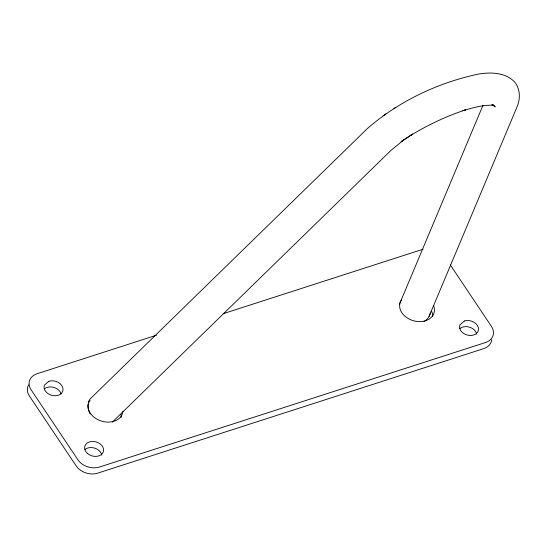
<?xml version="1.0" encoding="UTF-8"?>
<svg xmlns="http://www.w3.org/2000/svg" width="547" height="547" viewBox="0 0 547 547"><rect width="100%" height="100%" fill="white"/><g stroke="black" fill="none" stroke-linecap="round" stroke-linejoin="round"><path stroke-width="0.82" d="M400.787 301.062L482.98 105.318M429.06 316.433L516.86 107.321C520.518 99.157 520.464 89.017 514.583 81.906C505.086 72.142 490.057 71.965 477.49 74.262C437.128 83.069 398.36 101.503 367.194 128.736L90.234 398.859A16.102 12.321 45.7 0 0 88.265 402.797M403.946 139.813L401.067 141.728L412.65 134.07L403.946 139.813L391.091 150.261L114.138 420.383A16.102 12.321 45.7 0 1 112.299 422.093M393.854 108.709L395.905 107.342M383.085 115.82L385.963 113.906M410.606 135.437C427.918 124.894 446.373 116.217 465.62 109.844L462.892 110.699C473.011 107.643 483.452 104.696 494.126 105.263L491.705 104.716M156.545 335.195L37.107 373.724A16.102 12.137 16 0 0 31.124 389.833L77.927 459.815A16.102 12.137 16 0 0 99.513 467.029L485.462 342.538A16.102 12.137 16 0 0 491.445 326.429L450.318 264.933M223.176 313.704L423.057 249.234M492.683 104.962L495.261 106.85L492.58 104.86M28.615 384.876A16.102 12.137 16 0 0 29.374 395.939L76.177 465.921A16.102 12.137 16 0 0 97.763 473.134L483.712 348.644A16.102 12.137 16 0 0 491.719 339.646M84.956 449.504A9.661 7.282 16 0 1 94.891 448.198A9.661 7.282 16 0 1 101.769 455.125M44.396 388.855A9.661 7.282 16 0 1 53.9 387.413A9.661 7.282 16 0 1 61.038 393.778M431.761 311.523A17.716 13.347 16 0 1 432.711 316.248M433.511 305.417A17.716 13.347 16 0 1 415.782 321.28A17.716 13.347 16 0 1 401.566 299.831M121.031 414.653A17.716 13.347 16 0 1 121.16 417.409M122.911 411.303A17.716 13.347 16 0 1 102.624 421.416A17.716 13.347 16 0 1 88.737 402.763M88.997 402.12A17.716 13.347 16 0 1 90.05 400.308M459.883 328.569A9.661 7.282 16 0 1 469.818 327.263A9.661 7.282 16 0 1 476.69 334.19M430.619 312.139A16.102 14.913 22.8 0 1 424.021 321.595M399.385 304.597A16.102 14.913 22.8 0 1 400.438 301.718M90.241 414.106A16.102 12.321 45.7 0 1 88.368 409.525M88.19 408.759A16.102 12.321 45.7 0 1 87.992 404.24M48.861 381.28L44.382 385.211A9.661 7.282 16 0 0 53.456 395.672A9.661 7.282 16 0 0 62.741 387.508A9.661 7.282 16 0 0 48.861 381.28M464.348 320.993L459.87 324.925A9.661 7.282 16 0 0 468.95 335.386A9.661 7.282 16 0 0 478.228 327.222A9.661 7.282 16 0 0 464.348 320.993M87.329 453.313A9.661 7.282 16 0 0 103.26 451.986A9.661 7.282 16 0 0 91.725 441.477A9.661 7.282 16 0 0 87.329 453.313"/></g></svg>
